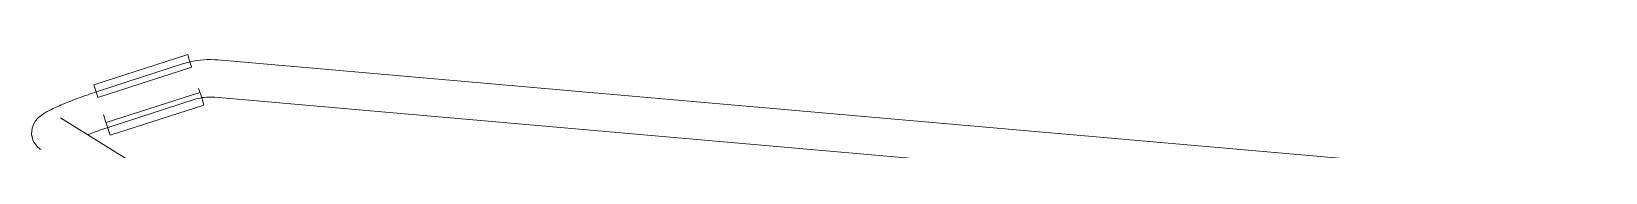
# Model space of a CAD drawing. Header units: millimetres. Extents: x 79795 to 317870, y -36033 to 97293.
# Drawn here: x 220870 to 221373, y 32008 to 32038 of the extents above; entities that cross this region are included whole.
import ezdxf

# ---------------------------------------------------------------- set-up
doc = ezdxf.new("R2010")
doc.units = ezdxf.units.MM
doc.header["$MEASUREMENT"] = 0
doc.layers.add('I-FURN', color=8, linetype='CONTINUOUS', lineweight=9)

msp = doc.modelspace()

# ---------------------------------------------------------------- linework, layer by layer
at = {"layer": 'I-FURN'}
for p, q in [((220889.67, 32028.37), (220919.68, 32038.06)), ((220920.29, 32035.69), (220919.18, 32035.4)), ((220919.68, 32038.06), (220920.31, 32036.1)), ((220921.4, 32035.93), (220920.29, 32035.69)), ((220920.31, 32036.1), (220920.95, 32034.13)), ((220922.53, 32036.12), (220921.4, 32035.93)), ((220923.66, 32036.27), (220922.53, 32036.12)), ((220924.8, 32036.38), (220923.66, 32036.27)), ((220925.94, 32036.44), (220924.8, 32036.38)), ((220927.08, 32036.45), (220925.94, 32036.44)), ((220928.22, 32036.42), (220927.08, 32036.45)), ((220929.36, 32036.34), (220928.22, 32036.42)), ((221372.68, 31997.39), (220929.36, 32036.34)), ((220890.98, 32024.33), (220920.98, 32034.01)), ((220918.04, 32035.06), (220891.23, 32026.34)), ((220918.09, 32035.07), (220918.04, 32035.06)), ((220919.18, 32035.4), (220918.09, 32035.07)), ((220888.56, 32025.46), (220889.3, 32025.7)), ((220889.3, 32025.7), (220890.03, 32025.95)), ((220890.3, 32026.42), (220889.67, 32028.37)), ((220890.03, 32025.95), (220890.77, 32026.2)), ((220890.94, 32024.44), (220890.3, 32026.42)), ((220890.77, 32026.2), (220891.23, 32026.34)), ((220923.59, 32025.94), (220893.58, 32016.26)), ((220923.18, 32027.21), (220923.56, 32026.04)), ((220923.63, 32025.83), (220924.26, 32023.85)), ((220875.69, 32020.28), (220876.15, 32020.51)), ((220876.15, 32020.51), (220876.62, 32020.74)), ((220876.62, 32020.74), (220877.11, 32020.97)), ((220877.11, 32020.97), (220877.62, 32021.21)), ((220877.62, 32021.21), (220878.15, 32021.45)), ((220878.15, 32021.45), (220878.69, 32021.69)), ((220878.69, 32021.69), (220879.26, 32021.93)), ((220879.26, 32021.93), (220879.83, 32022.17)), ((220879.83, 32022.17), (220880.43, 32022.42)), ((220880.43, 32022.42), (220881.04, 32022.67)), ((220881.04, 32022.67), (220881.67, 32022.92)), ((220881.67, 32022.92), (220882.31, 32023.17)), ((220882.31, 32023.17), (220882.96, 32023.43)), ((220882.96, 32023.43), (220883.62, 32023.68)), ((220883.62, 32023.68), (220884.3, 32023.94)), ((220884.3, 32023.94), (220884.99, 32024.19)), ((220884.99, 32024.19), (220885.69, 32024.44)), ((220885.69, 32024.44), (220886.4, 32024.7)), ((220886.4, 32024.7), (220887.11, 32024.95)), ((220887.11, 32024.95), (220887.83, 32025.21)), ((220887.83, 32025.21), (220888.56, 32025.46)), ((220894.89, 32012.21), (220924.89, 32021.9)), ((220894.94, 32014.93), (220921.75, 32023.64)), ((220921.75, 32023.64), (220922.38, 32023.84)), ((220922.38, 32023.84), (220923.02, 32024)), ((220923.02, 32024), (220923.67, 32024.14)), ((220923.67, 32024.14), (220924.32, 32024.26)), ((220924.26, 32023.85), (220924.89, 32021.9)), ((220924.32, 32024.26), (220924.98, 32024.35)), ((220924.98, 32024.35), (220925.64, 32024.41)), ((220925.64, 32024.41), (220926.3, 32024.44)), ((220926.3, 32024.44), (220926.96, 32024.45)), ((220926.96, 32024.45), (220927.62, 32024.44)), ((220927.62, 32024.44), (220928.28, 32024.39)), ((220928.28, 32024.39), (220928.31, 32024.39)), ((220928.31, 32024.39), (221352.81, 31987.09)), ((220869.94, 32014.51), (220870.47, 32015.89)), ((220870.47, 32015.89), (220871.03, 32016.81)), ((220871.03, 32016.81), (220871.55, 32017.43)), ((220871.55, 32017.43), (220872.02, 32017.9)), ((220872.02, 32017.9), (220872.44, 32018.27)), ((220872.44, 32018.27), (220872.84, 32018.58)), ((220872.84, 32018.58), (220873.24, 32018.86)), ((220873.24, 32018.86), (220873.62, 32019.11)), ((220873.62, 32019.11), (220874.01, 32019.36)), ((220874.01, 32019.36), (220874.41, 32019.59)), ((220874.41, 32019.59), (220874.82, 32019.82)), ((220874.82, 32019.82), (220875.25, 32020.05)), ((220875.25, 32020.05), (220875.69, 32020.28)), ((220922.66, 31990.55), (220879.07, 32017.85)), ((220892.75, 32018.83), (220893.55, 32016.35)), ((220894.26, 32014.17), (220893.62, 32016.14)), ((220869.77, 32012.54), (220869.94, 32014.51)), ((220870.36, 32010.31), (220869.77, 32012.54)), ((220887.96, 32012.49), (220888.58, 32012.72)), ((220888.58, 32012.72), (220889.22, 32012.96)), ((220889.22, 32012.96), (220889.87, 32013.19)), ((220889.87, 32013.19), (220890.52, 32013.43)), ((220890.52, 32013.43), (220891.19, 32013.67)), ((220891.19, 32013.67), (220891.86, 32013.9)), ((220891.86, 32013.9), (220892.54, 32014.13)), ((220892.54, 32014.13), (220893.23, 32014.37)), ((220893.23, 32014.37), (220893.92, 32014.6)), ((220893.92, 32014.6), (220894.61, 32014.82)), ((220894.89, 32012.21), (220894.26, 32014.17)), ((220894.61, 32014.82), (220894.94, 32014.93)), ((220871.58, 32008.58), (220870.36, 32010.31)), ((220871.58, 32008.58), (220872.7, 32007.69))]:
    msp.add_line(p, q, dxfattribs=at)

doc.saveas('drawing.dxf')
